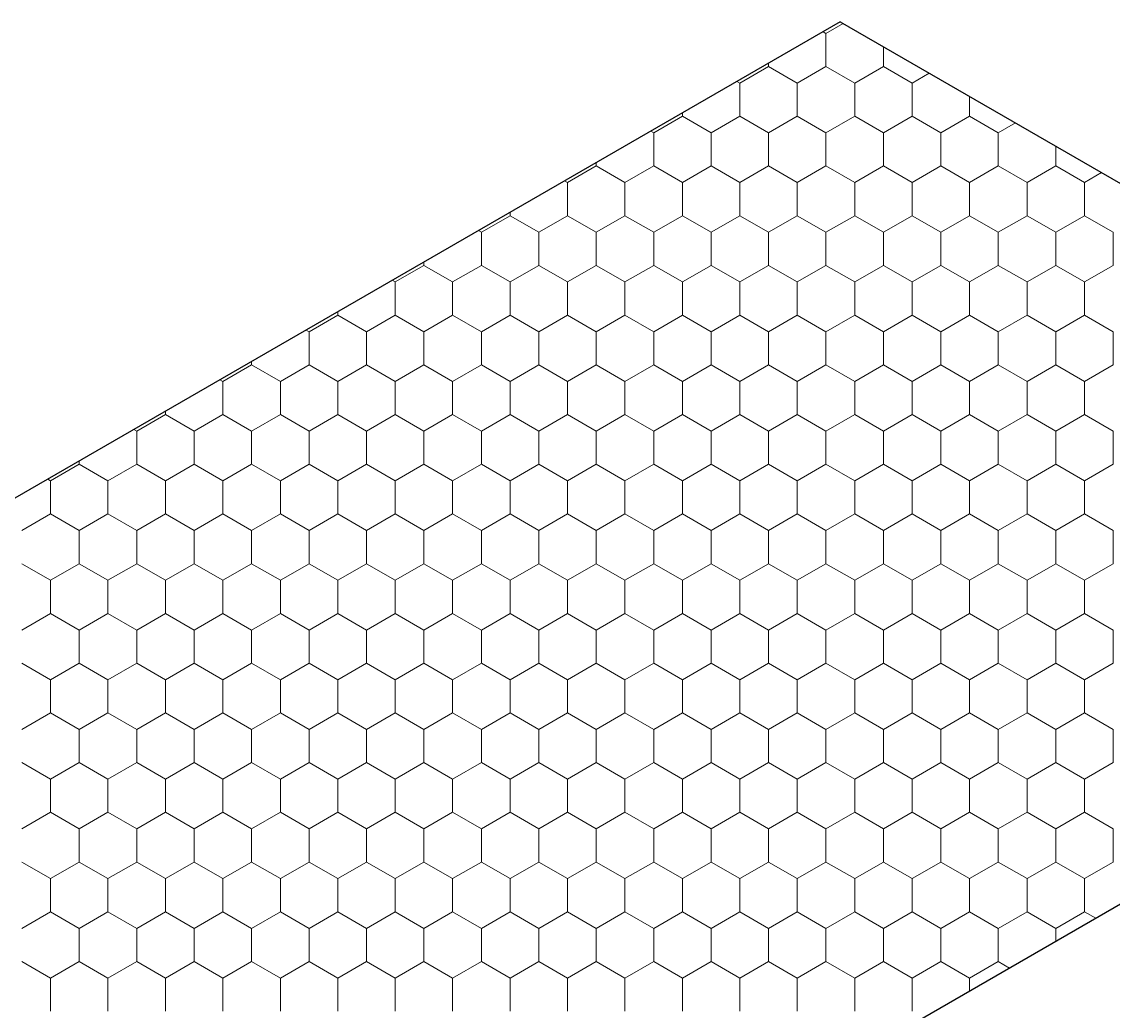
# Model space of a CAD drawing. Header units: metres. Extents: x -81 to 2721, y -139 to -12.
# Drawn here: x 670.829 to 672.919, y -63.067 to -61.172 of the extents above; entities that cross this region are included whole.
import ezdxf

# ---------------------------------------------------------------- set-up
doc = ezdxf.new("R2010")
doc.units = ezdxf.units.M
doc.header["$MEASUREMENT"] = 0
doc.layers.add('SECTION-GOLF', color=2, linetype='Continuous')

# ---------------------------------------------------------------- blocks, each defined once
blk = doc.blocks.new('3-')
at = {"color": 137, "lineweight": 13}
for p, q in [((795.8583, 724.9528), (795.8911, 724.9717)), ((795.8583, 724.9528), (795.8528, 724.956)), ((795.8583, 724.8893), (795.8583, 724.9528)), ((795.9683, 724.8893), (795.9683, 724.9272)), ((795.6933, 724.8576), (795.7483, 724.8893)), ((795.7483, 724.8893), (795.7483, 724.8958)), ((795.8033, 724.8576), (795.7483, 724.8893)), ((795.8033, 724.8576), (795.8583, 724.8893)), ((795.9133, 724.8576), (795.8583, 724.8893)), ((795.9133, 724.8576), (795.9683, 724.8893)), ((796.0233, 724.8576), (795.9683, 724.8893)), ((795.6933, 724.8576), (795.6878, 724.8608)), ((796.0233, 724.8576), (796.056, 724.8765)), ((795.6933, 724.7941), (795.6933, 724.8576)), ((795.8033, 724.7941), (795.8033, 724.8576)), ((795.9133, 724.7941), (795.9133, 724.8576)), ((796.0233, 724.7941), (796.0233, 724.8576)), ((796.1333, 724.7941), (796.1333, 724.8319)), ((795.5834, 724.7941), (795.5834, 724.8005)), ((795.5284, 724.7623), (795.5834, 724.7941)), ((795.6383, 724.7623), (795.5834, 724.7941)), ((795.6383, 724.7623), (795.6933, 724.7941)), ((795.7483, 724.7623), (795.6933, 724.7941)), ((795.7483, 724.7623), (795.8033, 724.7941)), ((795.8583, 724.7623), (795.8033, 724.7941)), ((795.8583, 724.7623), (795.9133, 724.7941)), ((795.9683, 724.7623), (795.9133, 724.7941)), ((795.9683, 724.7623), (796.0233, 724.7941)), ((796.0783, 724.7623), (796.0233, 724.7941)), ((796.0783, 724.7623), (796.1333, 724.7941)), ((796.1883, 724.7623), (796.1333, 724.7941)), ((796.1883, 724.7623), (796.221, 724.7812)), ((795.5284, 724.7623), (795.5228, 724.7655)), ((795.5284, 724.6988), (795.5284, 724.7623)), ((795.6383, 724.6988), (795.6383, 724.7623)), ((795.7483, 724.6988), (795.7483, 724.7623)), ((795.8583, 724.6988), (795.8583, 724.7623)), ((795.9683, 724.6988), (795.9683, 724.7623)), ((796.0783, 724.6988), (796.0783, 724.7623)), ((796.1883, 724.6988), (796.1883, 724.7623)), ((796.2983, 724.6988), (796.2983, 724.7367)), ((795.3634, 724.6671), (795.4184, 724.6988)), ((795.4184, 724.6988), (795.4184, 724.7053)), ((795.4734, 724.6671), (795.4184, 724.6988)), ((795.4734, 724.6671), (795.5284, 724.6988)), ((795.5834, 724.6671), (795.5284, 724.6988)), ((795.5834, 724.6671), (795.6383, 724.6988)), ((795.6933, 724.6671), (795.6383, 724.6988)), ((795.6933, 724.6671), (795.7483, 724.6988)), ((795.8033, 724.6671), (795.7483, 724.6988)), ((795.8033, 724.6671), (795.8583, 724.6988)), ((795.9133, 724.6671), (795.8583, 724.6988)), ((795.9133, 724.6671), (795.9683, 724.6988)), ((796.0233, 724.6671), (795.9683, 724.6988)), ((796.0233, 724.6671), (796.0783, 724.6988)), ((796.1333, 724.6671), (796.0783, 724.6988)), ((796.1333, 724.6671), (796.1883, 724.6988)), ((796.2433, 724.6671), (796.1883, 724.6988)), ((796.2433, 724.6671), (796.2983, 724.6988)), ((796.3533, 724.6671), (796.2983, 724.6988)), ((796.3533, 724.6671), (796.386, 724.686)), ((795.3634, 724.6671), (795.3578, 724.6703)), ((795.3634, 724.6036), (795.3634, 724.6671)), ((795.4734, 724.6036), (795.4734, 724.6671)), ((795.5834, 724.6036), (795.5834, 724.6671)), ((795.6933, 724.6036), (795.6933, 724.6671)), ((795.8033, 724.6036), (795.8033, 724.6671)), ((795.9133, 724.6036), (795.9133, 724.6671)), ((796.0233, 724.6036), (796.0233, 724.6671)), ((796.1333, 724.6036), (796.1333, 724.6671)), ((796.2433, 724.6036), (796.2433, 724.6671)), ((796.3532, 724.6036), (796.3532, 724.6671)), ((795.2534, 724.6036), (795.2534, 724.61)), ((795.1984, 724.5718), (795.2534, 724.6036)), ((795.3084, 724.5718), (795.2534, 724.6036)), ((795.3084, 724.5718), (795.3634, 724.6036)), ((795.4184, 724.5718), (795.3634, 724.6036)), ((795.4184, 724.5718), (795.4734, 724.6036)), ((795.5284, 724.5718), (795.4734, 724.6036)), ((795.5284, 724.5718), (795.5834, 724.6036)), ((795.6383, 724.5718), (795.5834, 724.6036)), ((795.6383, 724.5718), (795.6933, 724.6036)), ((795.7483, 724.5718), (795.6933, 724.6036)), ((795.7483, 724.5718), (795.8033, 724.6036)), ((795.8583, 724.5718), (795.8033, 724.6036)), ((795.8583, 724.5718), (795.9133, 724.6036)), ((795.9683, 724.5718), (795.9133, 724.6036)), ((795.9683, 724.5718), (796.0233, 724.6036)), ((796.0783, 724.5718), (796.0233, 724.6036)), ((796.0783, 724.5718), (796.1333, 724.6036)), ((796.1883, 724.5718), (796.1333, 724.6036)), ((796.1883, 724.5718), (796.2433, 724.6036)), ((796.2983, 724.5718), (796.2433, 724.6036)), ((796.2983, 724.5718), (796.3533, 724.6036)), ((796.4082, 724.5718), (796.3533, 724.6036)), ((795.1984, 724.5718), (795.1929, 724.575)), ((795.1984, 724.5083), (795.1984, 724.5718)), ((795.3084, 724.5083), (795.3084, 724.5718)), ((795.4184, 724.5083), (795.4184, 724.5718)), ((795.5284, 724.5083), (795.5284, 724.5718)), ((795.6383, 724.5083), (795.6383, 724.5718)), ((795.7483, 724.5083), (795.7483, 724.5718)), ((795.8583, 724.5083), (795.8583, 724.5718)), ((795.9683, 724.5083), (795.9683, 724.5718)), ((796.0783, 724.5083), (796.0783, 724.5718)), ((796.1883, 724.5083), (796.1883, 724.5718)), ((796.2983, 724.5083), (796.2983, 724.5718)), ((796.4082, 724.5083), (796.4082, 724.5718)), ((795.0334, 724.4766), (795.0884, 724.5083)), ((795.0884, 724.5083), (795.0884, 724.5148)), ((795.1434, 724.4766), (795.0884, 724.5083)), ((795.1434, 724.4766), (795.1984, 724.5083)), ((795.2534, 724.4766), (795.1984, 724.5083)), ((795.2534, 724.4766), (795.3084, 724.5083)), ((795.3634, 724.4766), (795.3084, 724.5083)), ((795.3634, 724.4766), (795.4184, 724.5083)), ((795.4734, 724.4766), (795.4184, 724.5083)), ((795.4734, 724.4766), (795.5284, 724.5083)), ((795.5834, 724.4766), (795.5284, 724.5083)), ((795.5834, 724.4766), (795.6383, 724.5083)), ((795.6933, 724.4766), (795.6383, 724.5083)), ((795.6933, 724.4766), (795.7483, 724.5083)), ((795.8033, 724.4766), (795.7483, 724.5083)), ((795.8033, 724.4766), (795.8583, 724.5083)), ((795.9133, 724.4766), (795.8583, 724.5083)), ((795.9133, 724.4766), (795.9683, 724.5083)), ((796.0233, 724.4766), (795.9683, 724.5083)), ((796.0233, 724.4766), (796.0783, 724.5083)), ((796.1333, 724.4766), (796.0783, 724.5083)), ((796.1333, 724.4766), (796.1883, 724.5083)), ((796.2433, 724.4766), (796.1883, 724.5083)), ((796.2433, 724.4766), (796.2983, 724.5083)), ((796.3533, 724.4766), (796.2983, 724.5083)), ((796.3533, 724.4766), (796.4082, 724.5083)), ((795.0334, 724.4766), (795.0279, 724.4798)), ((795.0334, 724.4131), (795.0334, 724.4766)), ((795.1434, 724.4131), (795.1434, 724.4766)), ((795.2534, 724.4131), (795.2534, 724.4766)), ((795.3634, 724.4131), (795.3634, 724.4766)), ((795.4734, 724.4131), (795.4734, 724.4766)), ((795.5834, 724.4131), (795.5834, 724.4766)), ((795.6933, 724.4131), (795.6933, 724.4766)), ((795.8033, 724.4131), (795.8033, 724.4766)), ((795.9133, 724.4131), (795.9133, 724.4766)), ((796.0233, 724.4131), (796.0233, 724.4766)), ((796.1333, 724.4131), (796.1333, 724.4766)), ((796.2433, 724.4131), (796.2433, 724.4766)), ((796.3532, 724.4131), (796.3532, 724.4766)), ((794.8685, 724.3813), (794.9234, 724.4131)), ((794.9234, 724.4131), (794.9234, 724.4195)), ((794.9784, 724.3813), (794.9234, 724.4131)), ((794.9784, 724.3813), (795.0334, 724.4131)), ((795.0884, 724.3813), (795.0334, 724.4131)), ((795.0884, 724.3813), (795.1434, 724.4131)), ((795.1984, 724.3813), (795.1434, 724.4131)), ((795.1984, 724.3813), (795.2534, 724.4131)), ((795.3084, 724.3813), (795.2534, 724.4131)), ((795.3084, 724.3813), (795.3634, 724.4131)), ((795.4184, 724.3813), (795.3634, 724.4131)), ((795.4184, 724.3813), (795.4734, 724.4131)), ((795.5284, 724.3813), (795.4734, 724.4131)), ((795.5284, 724.3813), (795.5834, 724.4131)), ((795.6383, 724.3813), (795.5834, 724.4131)), ((795.6383, 724.3813), (795.6933, 724.4131)), ((795.7483, 724.3813), (795.6933, 724.4131)), ((795.7483, 724.3813), (795.8033, 724.4131)), ((795.8583, 724.3813), (795.8033, 724.4131)), ((795.8583, 724.3813), (795.9133, 724.4131)), ((795.9683, 724.3813), (795.9133, 724.4131)), ((795.9683, 724.3813), (796.0233, 724.4131)), ((796.0783, 724.3813), (796.0233, 724.4131)), ((796.0783, 724.3813), (796.1333, 724.4131)), ((796.1883, 724.3813), (796.1333, 724.4131)), ((796.1883, 724.3813), (796.2433, 724.4131)), ((796.2983, 724.3813), (796.2433, 724.4131)), ((796.2983, 724.3813), (796.3533, 724.4131)), ((796.4082, 724.3813), (796.3533, 724.4131)), ((794.8685, 724.3813), (794.8629, 724.3845)), ((794.8684, 724.3178), (794.8684, 724.3813)), ((794.9784, 724.3178), (794.9784, 724.3813)), ((795.0884, 724.3178), (795.0884, 724.3813)), ((795.1984, 724.3178), (795.1984, 724.3813)), ((795.3084, 724.3178), (795.3084, 724.3813)), ((795.4184, 724.3178), (795.4184, 724.3813)), ((795.5284, 724.3178), (795.5284, 724.3813)), ((795.6383, 724.3178), (795.6383, 724.3813)), ((795.7483, 724.3178), (795.7483, 724.3813)), ((795.8583, 724.3178), (795.8583, 724.3813)), ((795.9683, 724.3178), (795.9683, 724.3813)), ((796.0783, 724.3178), (796.0783, 724.3813)), ((796.1883, 724.3178), (796.1883, 724.3813)), ((796.2983, 724.3178), (796.2983, 724.3813)), ((796.4082, 724.3178), (796.4082, 724.3813)), ((794.7035, 724.2861), (794.7585, 724.3178)), ((794.7585, 724.3178), (794.7585, 724.3243)), ((794.8135, 724.2861), (794.7585, 724.3178)), ((794.8135, 724.2861), (794.8685, 724.3178)), ((794.9234, 724.2861), (794.8685, 724.3178)), ((794.9234, 724.2861), (794.9784, 724.3178)), ((795.0334, 724.2861), (794.9784, 724.3178)), ((795.0334, 724.2861), (795.0884, 724.3178)), ((795.1434, 724.2861), (795.0884, 724.3178)), ((795.1434, 724.2861), (795.1984, 724.3178)), ((795.2534, 724.2861), (795.1984, 724.3178)), ((795.2534, 724.2861), (795.3084, 724.3178)), ((795.3634, 724.2861), (795.3084, 724.3178)), ((795.3634, 724.2861), (795.4184, 724.3178)), ((795.4734, 724.2861), (795.4184, 724.3178)), ((795.4734, 724.2861), (795.5284, 724.3178)), ((795.5834, 724.2861), (795.5284, 724.3178)), ((795.5834, 724.2861), (795.6383, 724.3178)), ((795.6933, 724.2861), (795.6383, 724.3178)), ((795.6933, 724.2861), (795.7483, 724.3178)), ((795.8033, 724.2861), (795.7483, 724.3178)), ((795.8033, 724.2861), (795.8583, 724.3178)), ((795.9133, 724.2861), (795.8583, 724.3178)), ((795.9133, 724.2861), (795.9683, 724.3178)), ((796.0233, 724.2861), (795.9683, 724.3178)), ((796.0233, 724.2861), (796.0783, 724.3178)), ((796.1333, 724.2861), (796.0783, 724.3178)), ((796.1333, 724.2861), (796.1883, 724.3178)), ((796.2433, 724.2861), (796.1883, 724.3178)), ((796.2433, 724.2861), (796.2983, 724.3178)), ((796.3533, 724.2861), (796.2983, 724.3178)), ((796.3533, 724.2861), (796.4082, 724.3178)), ((794.7035, 724.2861), (794.6979, 724.2893)), ((794.7035, 724.2226), (794.7035, 724.2861)), ((794.8135, 724.2226), (794.8135, 724.2861)), ((794.9234, 724.2226), (794.9234, 724.2861)), ((795.0334, 724.2226), (795.0334, 724.2861)), ((795.1434, 724.2226), (795.1434, 724.2861)), ((795.2534, 724.2226), (795.2534, 724.2861)), ((795.3634, 724.2226), (795.3634, 724.2861)), ((795.4734, 724.2226), (795.4734, 724.2861)), ((795.5834, 724.2226), (795.5834, 724.2861)), ((795.6933, 724.2226), (795.6933, 724.2861)), ((795.8033, 724.2226), (795.8033, 724.2861)), ((795.9133, 724.2226), (795.9133, 724.2861)), ((796.0233, 724.2226), (796.0233, 724.2861)), ((796.1333, 724.2226), (796.1333, 724.2861)), ((796.2433, 724.2226), (796.2433, 724.2861)), ((796.3532, 724.2226), (796.3532, 724.2861)), ((794.5385, 724.1908), (794.5935, 724.2226)), ((794.5935, 724.2226), (794.5935, 724.229)), ((794.6485, 724.1908), (794.5935, 724.2226)), ((794.6485, 724.1908), (794.7035, 724.2226)), ((794.7585, 724.1908), (794.7035, 724.2226)), ((794.7585, 724.1908), (794.8135, 724.2226)), ((794.8685, 724.1908), (794.8135, 724.2226)), ((794.8685, 724.1908), (794.9234, 724.2226)), ((794.9784, 724.1908), (794.9234, 724.2226)), ((794.9784, 724.1908), (795.0334, 724.2226)), ((795.0884, 724.1908), (795.0334, 724.2226)), ((795.0884, 724.1908), (795.1434, 724.2226)), ((795.1984, 724.1908), (795.1434, 724.2226)), ((795.1984, 724.1908), (795.2534, 724.2226)), ((795.3084, 724.1908), (795.2534, 724.2226)), ((795.3084, 724.1908), (795.3634, 724.2226)), ((795.4184, 724.1908), (795.3634, 724.2226)), ((795.4184, 724.1908), (795.4734, 724.2226)), ((795.5284, 724.1908), (795.4734, 724.2226)), ((795.5284, 724.1908), (795.5834, 724.2226)), ((795.6383, 724.1908), (795.5834, 724.2226)), ((795.6383, 724.1908), (795.6933, 724.2226)), ((795.7483, 724.1908), (795.6933, 724.2226)), ((795.7483, 724.1908), (795.8033, 724.2226)), ((795.8583, 724.1908), (795.8033, 724.2226)), ((795.8583, 724.1908), (795.9133, 724.2226)), ((795.9683, 724.1908), (795.9133, 724.2226)), ((795.9683, 724.1908), (796.0233, 724.2226)), ((796.0783, 724.1908), (796.0233, 724.2226)), ((796.0783, 724.1908), (796.1333, 724.2226)), ((796.1883, 724.1908), (796.1333, 724.2226)), ((796.1883, 724.1908), (796.2433, 724.2226)), ((796.2983, 724.1908), (796.2433, 724.2226)), ((796.2983, 724.1908), (796.3533, 724.2226)), ((796.4082, 724.1908), (796.3533, 724.2226)), ((794.5385, 724.1908), (794.5329, 724.194)), ((794.5385, 724.1273), (794.5385, 724.1908)), ((794.6485, 724.1273), (794.6485, 724.1908)), ((794.7585, 724.1273), (794.7585, 724.1908)), ((794.8684, 724.1273), (794.8684, 724.1908)), ((794.9784, 724.1273), (794.9784, 724.1908)), ((795.0884, 724.1273), (795.0884, 724.1908)), ((795.1984, 724.1273), (795.1984, 724.1908)), ((795.3084, 724.1273), (795.3084, 724.1908)), ((795.4184, 724.1273), (795.4184, 724.1908)), ((795.5284, 724.1273), (795.5284, 724.1908)), ((795.6383, 724.1273), (795.6383, 724.1908)), ((795.7483, 724.1273), (795.7483, 724.1908)), ((795.8583, 724.1273), (795.8583, 724.1908)), ((795.9683, 724.1273), (795.9683, 724.1908)), ((796.0783, 724.1273), (796.0783, 724.1908)), ((796.1883, 724.1273), (796.1883, 724.1908)), ((796.2983, 724.1273), (796.2983, 724.1908)), ((796.4082, 724.1273), (796.4082, 724.1908)), ((794.4285, 724.1273), (794.4285, 724.1338)), ((794.3735, 724.0956), (794.4285, 724.1273)), ((794.4835, 724.0956), (794.4285, 724.1273)), ((794.4835, 724.0956), (794.5385, 724.1273)), ((794.5935, 724.0956), (794.5385, 724.1273)), ((794.5935, 724.0956), (794.6485, 724.1273)), ((794.7035, 724.0956), (794.6485, 724.1273)), ((794.7035, 724.0956), (794.7585, 724.1273)), ((794.8135, 724.0956), (794.7585, 724.1273)), ((794.8135, 724.0956), (794.8685, 724.1273)), ((794.9234, 724.0956), (794.8685, 724.1273)), ((794.9234, 724.0956), (794.9784, 724.1273)), ((795.0334, 724.0956), (794.9784, 724.1273)), ((795.0334, 724.0956), (795.0884, 724.1273)), ((795.1434, 724.0956), (795.0884, 724.1273)), ((795.1434, 724.0956), (795.1984, 724.1273)), ((795.2534, 724.0956), (795.1984, 724.1273)), ((795.2534, 724.0956), (795.3084, 724.1273)), ((795.3634, 724.0956), (795.3084, 724.1273)), ((795.3634, 724.0956), (795.4184, 724.1273)), ((795.4734, 724.0956), (795.4184, 724.1273)), ((795.4734, 724.0956), (795.5284, 724.1273)), ((795.5834, 724.0956), (795.5284, 724.1273)), ((795.5834, 724.0956), (795.6383, 724.1273)), ((795.6933, 724.0956), (795.6383, 724.1273)), ((795.6933, 724.0956), (795.7483, 724.1273)), ((795.8033, 724.0956), (795.7483, 724.1273)), ((795.8033, 724.0956), (795.8583, 724.1273)), ((795.9133, 724.0956), (795.8583, 724.1273)), ((795.9133, 724.0956), (795.9683, 724.1273)), ((796.0233, 724.0956), (795.9683, 724.1273)), ((796.0233, 724.0956), (796.0783, 724.1273)), ((796.1333, 724.0956), (796.0783, 724.1273)), ((796.1333, 724.0956), (796.1883, 724.1273)), ((796.2433, 724.0956), (796.1883, 724.1273)), ((796.2433, 724.0956), (796.2983, 724.1273)), ((796.3533, 724.0956), (796.2983, 724.1273)), ((796.3533, 724.0956), (796.4082, 724.1273)), ((794.3735, 724.0956), (794.368, 724.0988)), ((794.3735, 724.0321), (794.3735, 724.0956)), ((794.4835, 724.0321), (794.4835, 724.0956)), ((794.5935, 724.0321), (794.5935, 724.0956)), ((794.7035, 724.0321), (794.7035, 724.0956)), ((794.8135, 724.0321), (794.8135, 724.0956)), ((794.9234, 724.0321), (794.9234, 724.0956)), ((795.0334, 724.0321), (795.0334, 724.0956)), ((795.1434, 724.0321), (795.1434, 724.0956)), ((795.2534, 724.0321), (795.2534, 724.0956)), ((795.3634, 724.0321), (795.3634, 724.0956)), ((795.4734, 724.0321), (795.4734, 724.0956)), ((795.5834, 724.0321), (795.5834, 724.0956)), ((795.6933, 724.0321), (795.6933, 724.0956)), ((795.8033, 724.0321), (795.8033, 724.0956)), ((795.9133, 724.0321), (795.9133, 724.0956)), ((796.0233, 724.0321), (796.0233, 724.0956)), ((796.1333, 724.0321), (796.1333, 724.0956)), ((796.2433, 724.0321), (796.2433, 724.0956)), ((796.3532, 724.0321), (796.3532, 724.0956)), ((794.3185, 724.0003), (794.3735, 724.0321)), ((794.4285, 724.0003), (794.3735, 724.0321)), ((794.4285, 724.0003), (794.4835, 724.0321)), ((794.5385, 724.0003), (794.4835, 724.0321)), ((794.5385, 724.0003), (794.5935, 724.0321)), ((794.6485, 724.0003), (794.5935, 724.0321)), ((794.6485, 724.0003), (794.7035, 724.0321)), ((794.7585, 724.0003), (794.7035, 724.0321)), ((794.7585, 724.0003), (794.8135, 724.0321)), ((794.8685, 724.0003), (794.8135, 724.0321)), ((794.8685, 724.0003), (794.9234, 724.0321)), ((794.9784, 724.0003), (794.9234, 724.0321)), ((794.9784, 724.0003), (795.0334, 724.0321)), ((795.0884, 724.0003), (795.0334, 724.0321)), ((795.0884, 724.0003), (795.1434, 724.0321)), ((795.1984, 724.0003), (795.1434, 724.0321)), ((795.1984, 724.0003), (795.2534, 724.0321)), ((795.3084, 724.0003), (795.2534, 724.0321)), ((795.3084, 724.0003), (795.3634, 724.0321)), ((795.4184, 724.0003), (795.3634, 724.0321)), ((795.4184, 724.0003), (795.4734, 724.0321)), ((795.5284, 724.0003), (795.4734, 724.0321)), ((795.5284, 724.0003), (795.5834, 724.0321)), ((795.6383, 724.0003), (795.5834, 724.0321)), ((795.6383, 724.0003), (795.6933, 724.0321)), ((795.7483, 724.0003), (795.6933, 724.0321)), ((795.7483, 724.0003), (795.8033, 724.0321)), ((795.8583, 724.0003), (795.8033, 724.0321)), ((795.8583, 724.0003), (795.9133, 724.0321)), ((795.9683, 724.0003), (795.9133, 724.0321)), ((795.9683, 724.0003), (796.0233, 724.0321)), ((796.0783, 724.0003), (796.0233, 724.0321)), ((796.0783, 724.0003), (796.1333, 724.0321)), ((796.1883, 724.0003), (796.1333, 724.0321)), ((796.1883, 724.0003), (796.2433, 724.0321)), ((796.2983, 724.0003), (796.2433, 724.0321)), ((796.2983, 724.0003), (796.3533, 724.0321)), ((796.4082, 724.0003), (796.3533, 724.0321)), ((794.4285, 723.9368), (794.4285, 724.0003)), ((794.5385, 723.9368), (794.5385, 724.0003)), ((794.6485, 723.9368), (794.6485, 724.0003)), ((794.7585, 723.9368), (794.7585, 724.0003)), ((794.8684, 723.9368), (794.8684, 724.0003)), ((794.9784, 723.9368), (794.9784, 724.0003)), ((795.0884, 723.9368), (795.0884, 724.0003)), ((795.1984, 723.9368), (795.1984, 724.0003)), ((795.3084, 723.9368), (795.3084, 724.0003)), ((795.4184, 723.9368), (795.4184, 724.0003)), ((795.5284, 723.9368), (795.5284, 724.0003)), ((795.6383, 723.9368), (795.6383, 724.0003)), ((795.7483, 723.9368), (795.7483, 724.0003)), ((795.8583, 723.9368), (795.8583, 724.0003)), ((795.9683, 723.9368), (795.9683, 724.0003)), ((796.0783, 723.9368), (796.0783, 724.0003)), ((796.1883, 723.9368), (796.1883, 724.0003)), ((796.2983, 723.9368), (796.2983, 724.0003)), ((796.4082, 723.9368), (796.4082, 724.0003)), ((794.3735, 723.9051), (794.3185, 723.9368)), ((794.3735, 723.9051), (794.4285, 723.9368)), ((794.4835, 723.9051), (794.4285, 723.9368)), ((794.4835, 723.9051), (794.5385, 723.9368)), ((794.5935, 723.9051), (794.5385, 723.9368)), ((794.5935, 723.9051), (794.6485, 723.9368)), ((794.7035, 723.9051), (794.6485, 723.9368)), ((794.7035, 723.9051), (794.7585, 723.9368)), ((794.8135, 723.9051), (794.7585, 723.9368)), ((794.8135, 723.9051), (794.8685, 723.9368)), ((794.9234, 723.9051), (794.8685, 723.9368)), ((794.9234, 723.9051), (794.9784, 723.9368)), ((795.0334, 723.9051), (794.9784, 723.9368)), ((795.0334, 723.9051), (795.0884, 723.9368)), ((795.1434, 723.9051), (795.0884, 723.9368)), ((795.1434, 723.9051), (795.1984, 723.9368)), ((795.2534, 723.9051), (795.1984, 723.9368)), ((795.2534, 723.9051), (795.3084, 723.9368)), ((795.3634, 723.9051), (795.3084, 723.9368)), ((795.3634, 723.9051), (795.4184, 723.9368)), ((795.4734, 723.9051), (795.4184, 723.9368)), ((795.4734, 723.9051), (795.5284, 723.9368)), ((795.5834, 723.9051), (795.5284, 723.9368)), ((795.5834, 723.9051), (795.6383, 723.9368)), ((795.6933, 723.9051), (795.6383, 723.9368)), ((795.6933, 723.9051), (795.7483, 723.9368)), ((795.8033, 723.9051), (795.7483, 723.9368)), ((795.8033, 723.9051), (795.8583, 723.9368)), ((795.9133, 723.9051), (795.8583, 723.9368)), ((795.9133, 723.9051), (795.9683, 723.9368)), ((796.0233, 723.9051), (795.9683, 723.9368)), ((796.0233, 723.9051), (796.0783, 723.9368)), ((796.1333, 723.9051), (796.0783, 723.9368)), ((796.1333, 723.9051), (796.1883, 723.9368)), ((796.2433, 723.9051), (796.1883, 723.9368)), ((796.2433, 723.9051), (796.2983, 723.9368)), ((796.3533, 723.9051), (796.2983, 723.9368)), ((796.3533, 723.9051), (796.4082, 723.9368)), ((794.3735, 723.8416), (794.3735, 723.9051)), ((794.4835, 723.8416), (794.4835, 723.9051)), ((794.5935, 723.8416), (794.5935, 723.9051)), ((794.7035, 723.8416), (794.7035, 723.9051)), ((794.8135, 723.8416), (794.8135, 723.9051)), ((794.9234, 723.8416), (794.9234, 723.9051)), ((795.0334, 723.8416), (795.0334, 723.9051)), ((795.1434, 723.8416), (795.1434, 723.9051)), ((795.2534, 723.8416), (795.2534, 723.9051)), ((795.3634, 723.8416), (795.3634, 723.9051)), ((795.4734, 723.8416), (795.4734, 723.9051)), ((795.5834, 723.8416), (795.5834, 723.9051)), ((795.6933, 723.8416), (795.6933, 723.9051)), ((795.8033, 723.8416), (795.8033, 723.9051)), ((795.9133, 723.8416), (795.9133, 723.9051)), ((796.0233, 723.8416), (796.0233, 723.9051)), ((796.1333, 723.8416), (796.1333, 723.9051)), ((796.2433, 723.8416), (796.2433, 723.9051)), ((796.3532, 723.8416), (796.3532, 723.9051)), ((794.3185, 723.8098), (794.3735, 723.8416)), ((794.4285, 723.8098), (794.3735, 723.8416)), ((794.4285, 723.8098), (794.4835, 723.8416)), ((794.5385, 723.8098), (794.4835, 723.8416)), ((794.5385, 723.8098), (794.5935, 723.8416)), ((794.6485, 723.8098), (794.5935, 723.8416)), ((794.6485, 723.8098), (794.7035, 723.8416)), ((794.7585, 723.8098), (794.7035, 723.8416)), ((794.7585, 723.8098), (794.8135, 723.8416)), ((794.8685, 723.8098), (794.8135, 723.8416)), ((794.8685, 723.8098), (794.9234, 723.8416)), ((794.9784, 723.8098), (794.9234, 723.8416)), ((794.9784, 723.8098), (795.0334, 723.8416)), ((795.0884, 723.8098), (795.0334, 723.8416)), ((795.0884, 723.8098), (795.1434, 723.8416)), ((795.1984, 723.8098), (795.1434, 723.8416)), ((795.1984, 723.8098), (795.2534, 723.8416)), ((795.3084, 723.8098), (795.2534, 723.8416)), ((795.3084, 723.8098), (795.3634, 723.8416)), ((795.4184, 723.8098), (795.3634, 723.8416)), ((795.4184, 723.8098), (795.4734, 723.8416)), ((795.5284, 723.8098), (795.4734, 723.8416)), ((795.5284, 723.8098), (795.5834, 723.8416)), ((795.6383, 723.8098), (795.5834, 723.8416)), ((795.6383, 723.8098), (795.6933, 723.8416)), ((795.7483, 723.8098), (795.6933, 723.8416)), ((795.7483, 723.8098), (795.8033, 723.8416)), ((795.8583, 723.8098), (795.8033, 723.8416)), ((795.8583, 723.8098), (795.9133, 723.8416)), ((795.9683, 723.8098), (795.9133, 723.8416)), ((795.9683, 723.8098), (796.0233, 723.8416)), ((796.0783, 723.8098), (796.0233, 723.8416)), ((796.0783, 723.8098), (796.1333, 723.8416)), ((796.1883, 723.8098), (796.1333, 723.8416)), ((796.1883, 723.8098), (796.2433, 723.8416)), ((796.2983, 723.8098), (796.2433, 723.8416)), ((796.2983, 723.8098), (796.3533, 723.8416)), ((796.4082, 723.8098), (796.3533, 723.8416)), ((794.4285, 723.7463), (794.4285, 723.8098)), ((794.5385, 723.7463), (794.5385, 723.8098)), ((794.6485, 723.7463), (794.6485, 723.8098)), ((794.7585, 723.7463), (794.7585, 723.8098)), ((794.8684, 723.7463), (794.8684, 723.8098)), ((794.9784, 723.7463), (794.9784, 723.8098)), ((795.0884, 723.7463), (795.0884, 723.8098)), ((795.1984, 723.7463), (795.1984, 723.8098)), ((795.3084, 723.7463), (795.3084, 723.8098)), ((795.4184, 723.7463), (795.4184, 723.8098)), ((795.5284, 723.7463), (795.5284, 723.8098)), ((795.6383, 723.7463), (795.6383, 723.8098)), ((795.7483, 723.7463), (795.7483, 723.8098)), ((795.8583, 723.7463), (795.8583, 723.8098)), ((795.9683, 723.7463), (795.9683, 723.8098)), ((796.0783, 723.7463), (796.0783, 723.8098)), ((796.1883, 723.7463), (796.1883, 723.8098)), ((796.2983, 723.7463), (796.2983, 723.8098)), ((796.4082, 723.7463), (796.4082, 723.8098)), ((794.3735, 723.7146), (794.3185, 723.7463)), ((794.3735, 723.7146), (794.4285, 723.7463)), ((794.4835, 723.7146), (794.4285, 723.7463)), ((794.4835, 723.7146), (794.5385, 723.7463)), ((794.5935, 723.7146), (794.5385, 723.7463)), ((794.5935, 723.7146), (794.6485, 723.7463)), ((794.7035, 723.7146), (794.6485, 723.7463)), ((794.7035, 723.7146), (794.7585, 723.7463)), ((794.8135, 723.7146), (794.7585, 723.7463)), ((794.8135, 723.7146), (794.8685, 723.7463)), ((794.9234, 723.7146), (794.8685, 723.7463)), ((794.9234, 723.7146), (794.9784, 723.7463)), ((795.0334, 723.7146), (794.9784, 723.7463)), ((795.0334, 723.7146), (795.0884, 723.7463)), ((795.1434, 723.7146), (795.0884, 723.7463)), ((795.1434, 723.7146), (795.1984, 723.7463)), ((795.2534, 723.7146), (795.1984, 723.7463)), ((795.2534, 723.7146), (795.3084, 723.7463)), ((795.3634, 723.7146), (795.3084, 723.7463)), ((795.3634, 723.7146), (795.4184, 723.7463)), ((795.4734, 723.7146), (795.4184, 723.7463)), ((795.4734, 723.7146), (795.5284, 723.7463)), ((795.5834, 723.7146), (795.5284, 723.7463)), ((795.5834, 723.7146), (795.6383, 723.7463)), ((795.6933, 723.7146), (795.6383, 723.7463)), ((795.6933, 723.7146), (795.7483, 723.7463)), ((795.8033, 723.7146), (795.7483, 723.7463)), ((795.8033, 723.7146), (795.8583, 723.7463)), ((795.9133, 723.7146), (795.8583, 723.7463)), ((795.9133, 723.7146), (795.9683, 723.7463)), ((796.0233, 723.7146), (795.9683, 723.7463)), ((796.0233, 723.7146), (796.0783, 723.7463)), ((796.1333, 723.7146), (796.0783, 723.7463)), ((796.1333, 723.7146), (796.1883, 723.7463)), ((796.2433, 723.7146), (796.1883, 723.7463)), ((796.2433, 723.7146), (796.2983, 723.7463)), ((796.3533, 723.7146), (796.2983, 723.7463)), ((796.3533, 723.7146), (796.4082, 723.7463)), ((794.3735, 723.6511), (794.3735, 723.7146)), ((794.4835, 723.6511), (794.4835, 723.7146)), ((794.5935, 723.6511), (794.5935, 723.7146)), ((794.7035, 723.6511), (794.7035, 723.7146)), ((794.8135, 723.6511), (794.8135, 723.7146)), ((794.9234, 723.6511), (794.9234, 723.7146)), ((795.0334, 723.6511), (795.0334, 723.7146)), ((795.1434, 723.6511), (795.1434, 723.7146)), ((795.2534, 723.6511), (795.2534, 723.7146)), ((795.3634, 723.6511), (795.3634, 723.7146)), ((795.4734, 723.6511), (795.4734, 723.7146)), ((795.5834, 723.6511), (795.5834, 723.7146)), ((795.6933, 723.6511), (795.6933, 723.7146)), ((795.8033, 723.6511), (795.8033, 723.7146)), ((795.9133, 723.6511), (795.9133, 723.7146)), ((796.0233, 723.6511), (796.0233, 723.7146)), ((796.1333, 723.6511), (796.1333, 723.7146)), ((796.2433, 723.6511), (796.2433, 723.7146)), ((796.3532, 723.6511), (796.3532, 723.7146)), ((794.3185, 723.6193), (794.3735, 723.6511)), ((794.4285, 723.6193), (794.3735, 723.6511)), ((794.4285, 723.6193), (794.4835, 723.6511)), ((794.5385, 723.6193), (794.4835, 723.6511)), ((794.5385, 723.6193), (794.5935, 723.6511)), ((794.6485, 723.6193), (794.5935, 723.6511)), ((794.6485, 723.6193), (794.7035, 723.6511)), ((794.7585, 723.6193), (794.7035, 723.6511)), ((794.7585, 723.6193), (794.8135, 723.6511)), ((794.8685, 723.6193), (794.8135, 723.6511)), ((794.8685, 723.6193), (794.9234, 723.6511)), ((794.9784, 723.6193), (794.9234, 723.6511)), ((794.9784, 723.6193), (795.0334, 723.6511)), ((795.0884, 723.6193), (795.0334, 723.6511)), ((795.0884, 723.6193), (795.1434, 723.6511)), ((795.1984, 723.6193), (795.1434, 723.6511)), ((795.1984, 723.6193), (795.2534, 723.6511)), ((795.3084, 723.6193), (795.2534, 723.6511)), ((795.3084, 723.6193), (795.3634, 723.6511)), ((795.4184, 723.6193), (795.3634, 723.6511)), ((795.4184, 723.6193), (795.4734, 723.6511)), ((795.5284, 723.6193), (795.4734, 723.6511)), ((795.5284, 723.6193), (795.5834, 723.6511)), ((795.6383, 723.6193), (795.5834, 723.6511)), ((795.6383, 723.6193), (795.6933, 723.6511)), ((795.7483, 723.6193), (795.6933, 723.6511)), ((795.7483, 723.6193), (795.8033, 723.6511)), ((795.8583, 723.6193), (795.8033, 723.6511)), ((795.8583, 723.6193), (795.9133, 723.6511)), ((795.9683, 723.6193), (795.9133, 723.6511)), ((795.9683, 723.6193), (796.0233, 723.6511)), ((796.0783, 723.6193), (796.0233, 723.6511)), ((796.0783, 723.6193), (796.1333, 723.6511)), ((796.1883, 723.6193), (796.1333, 723.6511)), ((796.1883, 723.6193), (796.2433, 723.6511)), ((796.2983, 723.6193), (796.2433, 723.6511)), ((796.2983, 723.6193), (796.3533, 723.6511)), ((796.4082, 723.6193), (796.3533, 723.6511)), ((794.4285, 723.5558), (794.4285, 723.6193)), ((794.5385, 723.5558), (794.5385, 723.6193)), ((794.6485, 723.5558), (794.6485, 723.6193)), ((794.7585, 723.5558), (794.7585, 723.6193)), ((794.8684, 723.5558), (794.8684, 723.6193)), ((794.9784, 723.5558), (794.9784, 723.6193)), ((795.0884, 723.5558), (795.0884, 723.6193)), ((795.1984, 723.5558), (795.1984, 723.6193)), ((795.3084, 723.5558), (795.3084, 723.6193)), ((795.4184, 723.5558), (795.4184, 723.6193)), ((795.5284, 723.5558), (795.5284, 723.6193)), ((795.6383, 723.5558), (795.6383, 723.6193)), ((795.7483, 723.5558), (795.7483, 723.6193)), ((795.8583, 723.5558), (795.8583, 723.6193)), ((795.9683, 723.5558), (795.9683, 723.6193)), ((796.0783, 723.5558), (796.0783, 723.6193)), ((796.1883, 723.5558), (796.1883, 723.6193)), ((796.2983, 723.5558), (796.2983, 723.6193)), ((796.4082, 723.5558), (796.4082, 723.6193)), ((794.3735, 723.5241), (794.3185, 723.5558)), ((794.3735, 723.5241), (794.4285, 723.5558)), ((794.4835, 723.5241), (794.4285, 723.5558)), ((794.4835, 723.5241), (794.5385, 723.5558)), ((794.5935, 723.5241), (794.5385, 723.5558)), ((794.5935, 723.5241), (794.6485, 723.5558)), ((794.7035, 723.5241), (794.6485, 723.5558)), ((794.7035, 723.5241), (794.7585, 723.5558)), ((794.8135, 723.5241), (794.7585, 723.5558)), ((794.8135, 723.5241), (794.8685, 723.5558)), ((794.9234, 723.5241), (794.8685, 723.5558)), ((794.9234, 723.5241), (794.9784, 723.5558)), ((795.0334, 723.5241), (794.9784, 723.5558)), ((795.0334, 723.5241), (795.0884, 723.5558)), ((795.1434, 723.5241), (795.0884, 723.5558)), ((795.1434, 723.5241), (795.1984, 723.5558)), ((795.2534, 723.5241), (795.1984, 723.5558)), ((795.2534, 723.5241), (795.3084, 723.5558)), ((795.3634, 723.5241), (795.3084, 723.5558)), ((795.3634, 723.5241), (795.4184, 723.5558)), ((795.4734, 723.5241), (795.4184, 723.5558)), ((795.4734, 723.5241), (795.5284, 723.5558)), ((795.5834, 723.5241), (795.5284, 723.5558)), ((795.5834, 723.5241), (795.6383, 723.5558)), ((795.6933, 723.5241), (795.6383, 723.5558)), ((795.6933, 723.5241), (795.7483, 723.5558)), ((795.8033, 723.5241), (795.7483, 723.5558)), ((795.8033, 723.5241), (795.8583, 723.5558)), ((795.9133, 723.5241), (795.8583, 723.5558)), ((795.9133, 723.5241), (795.9683, 723.5558)), ((796.0233, 723.5241), (795.9683, 723.5558)), ((796.0233, 723.5241), (796.0783, 723.5558)), ((796.1333, 723.5241), (796.0783, 723.5558)), ((796.1333, 723.5241), (796.1883, 723.5558)), ((796.2433, 723.5241), (796.1883, 723.5558)), ((796.2433, 723.5241), (796.2983, 723.5558)), ((796.3533, 723.5241), (796.2983, 723.5558)), ((796.3533, 723.5241), (796.4082, 723.5558)), ((794.3735, 723.4606), (794.3735, 723.5241)), ((794.4835, 723.4606), (794.4835, 723.5241)), ((794.5935, 723.4606), (794.5935, 723.5241)), ((794.7035, 723.4606), (794.7035, 723.5241)), ((794.8135, 723.4606), (794.8135, 723.5241)), ((794.9234, 723.4606), (794.9234, 723.5241)), ((795.0334, 723.4606), (795.0334, 723.5241)), ((795.1434, 723.4606), (795.1434, 723.5241)), ((795.2534, 723.4606), (795.2534, 723.5241)), ((795.3634, 723.4606), (795.3634, 723.5241)), ((795.4734, 723.4606), (795.4734, 723.5241)), ((795.5834, 723.4606), (795.5834, 723.5241)), ((795.6933, 723.4606), (795.6933, 723.5241)), ((795.8033, 723.4606), (795.8033, 723.5241)), ((795.9133, 723.4606), (795.9133, 723.5241)), ((796.0233, 723.4606), (796.0233, 723.5241)), ((796.1333, 723.4606), (796.1333, 723.5241)), ((796.2433, 723.4606), (796.2433, 723.5241)), ((796.3532, 723.4606), (796.3532, 723.5241)), ((794.3185, 723.4288), (794.3735, 723.4606)), ((794.4285, 723.4288), (794.3735, 723.4606)), ((794.4285, 723.4288), (794.4835, 723.4606)), ((794.5385, 723.4288), (794.4835, 723.4606)), ((794.5385, 723.4288), (794.5935, 723.4606)), ((794.6485, 723.4288), (794.5935, 723.4606)), ((794.6485, 723.4288), (794.7035, 723.4606)), ((794.7585, 723.4288), (794.7035, 723.4606)), ((794.7585, 723.4288), (794.8135, 723.4606)), ((794.8685, 723.4288), (794.8135, 723.4606)), ((794.8685, 723.4288), (794.9234, 723.4606)), ((794.9784, 723.4288), (794.9234, 723.4606)), ((794.9784, 723.4288), (795.0334, 723.4606)), ((795.0884, 723.4288), (795.0334, 723.4606)), ((795.0884, 723.4288), (795.1434, 723.4606)), ((795.1984, 723.4288), (795.1434, 723.4606)), ((795.1984, 723.4288), (795.2534, 723.4606)), ((795.3084, 723.4288), (795.2534, 723.4606)), ((795.3084, 723.4288), (795.3634, 723.4606)), ((795.4184, 723.4288), (795.3634, 723.4606)), ((795.4184, 723.4288), (795.4734, 723.4606)), ((795.5284, 723.4288), (795.4734, 723.4606)), ((795.5284, 723.4288), (795.5834, 723.4606)), ((795.6383, 723.4288), (795.5834, 723.4606)), ((795.6383, 723.4288), (795.6933, 723.4606)), ((795.7483, 723.4288), (795.6933, 723.4606)), ((795.7483, 723.4288), (795.8033, 723.4606)), ((795.8583, 723.4288), (795.8033, 723.4606)), ((795.8583, 723.4288), (795.9133, 723.4606)), ((795.9683, 723.4288), (795.9133, 723.4606)), ((795.9683, 723.4288), (796.0233, 723.4606)), ((796.0783, 723.4288), (796.0233, 723.4606)), ((796.0783, 723.4288), (796.1333, 723.4606)), ((796.1883, 723.4288), (796.1333, 723.4606)), ((796.1883, 723.4288), (796.2433, 723.4606)), ((796.2983, 723.4288), (796.2433, 723.4606)), ((796.2983, 723.4288), (796.3533, 723.4606)), ((796.4082, 723.4288), (796.3533, 723.4606)), ((794.4285, 723.3653), (794.4285, 723.4288)), ((794.5385, 723.3653), (794.5385, 723.4288)), ((794.6485, 723.3653), (794.6485, 723.4288)), ((794.7585, 723.3653), (794.7585, 723.4288)), ((794.8684, 723.3653), (794.8684, 723.4288)), ((794.9784, 723.3653), (794.9784, 723.4288)), ((795.0884, 723.3653), (795.0884, 723.4288)), ((795.1984, 723.3653), (795.1984, 723.4288)), ((795.3084, 723.3653), (795.3084, 723.4288)), ((795.4184, 723.3653), (795.4184, 723.4288)), ((795.5284, 723.3653), (795.5284, 723.4288)), ((795.6383, 723.3653), (795.6383, 723.4288)), ((795.7483, 723.3653), (795.7483, 723.4288)), ((795.8583, 723.3653), (795.8583, 723.4288)), ((795.9683, 723.3653), (795.9683, 723.4288)), ((796.0783, 723.3653), (796.0783, 723.4288)), ((796.1883, 723.3653), (796.1883, 723.4288)), ((796.2983, 723.3653), (796.2983, 723.4288)), ((796.4082, 723.3653), (796.4082, 723.4288)), ((794.3735, 723.3336), (794.3185, 723.3653)), ((794.3735, 723.3336), (794.4285, 723.3653)), ((794.4835, 723.3336), (794.4285, 723.3653)), ((794.4835, 723.3336), (794.5385, 723.3653)), ((794.5935, 723.3336), (794.5385, 723.3653)), ((794.5935, 723.3336), (794.6485, 723.3653)), ((794.7035, 723.3336), (794.6485, 723.3653)), ((794.7035, 723.3336), (794.7585, 723.3653)), ((794.8135, 723.3336), (794.7585, 723.3653)), ((794.8135, 723.3336), (794.8685, 723.3653)), ((794.9234, 723.3336), (794.8685, 723.3653)), ((794.9234, 723.3336), (794.9784, 723.3653)), ((795.0334, 723.3336), (794.9784, 723.3653)), ((795.0334, 723.3336), (795.0884, 723.3653)), ((795.1434, 723.3336), (795.0884, 723.3653)), ((795.1434, 723.3336), (795.1984, 723.3653)), ((795.2534, 723.3336), (795.1984, 723.3653)), ((795.2534, 723.3336), (795.3084, 723.3653)), ((795.3634, 723.3336), (795.3084, 723.3653)), ((795.3634, 723.3336), (795.4184, 723.3653)), ((795.4734, 723.3336), (795.4184, 723.3653)), ((795.4734, 723.3336), (795.5284, 723.3653)), ((795.5834, 723.3336), (795.5284, 723.3653)), ((795.5834, 723.3336), (795.6383, 723.3653)), ((795.6933, 723.3336), (795.6383, 723.3653)), ((795.6933, 723.3336), (795.7483, 723.3653)), ((795.8033, 723.3336), (795.7483, 723.3653)), ((795.8033, 723.3336), (795.8583, 723.3653)), ((795.9133, 723.3336), (795.8583, 723.3653)), ((795.9133, 723.3336), (795.9683, 723.3653)), ((796.0233, 723.3336), (795.9683, 723.3653)), ((796.0233, 723.3336), (796.0783, 723.3653)), ((796.1333, 723.3336), (796.0783, 723.3653)), ((796.1333, 723.3336), (796.1883, 723.3653)), ((796.2433, 723.3336), (796.1883, 723.3653)), ((796.2433, 723.3336), (796.2983, 723.3653)), ((796.3533, 723.3336), (796.2983, 723.3653)), ((796.3533, 723.3336), (796.4082, 723.3653)), ((794.3735, 723.2701), (794.3735, 723.3336)), ((794.4835, 723.2701), (794.4835, 723.3336)), ((794.5935, 723.2701), (794.5935, 723.3336)), ((794.7035, 723.2701), (794.7035, 723.3336)), ((794.8135, 723.2701), (794.8135, 723.3336)), ((794.9234, 723.2701), (794.9234, 723.3336)), ((795.0334, 723.2701), (795.0334, 723.3336)), ((795.1434, 723.2701), (795.1434, 723.3336)), ((795.2534, 723.2701), (795.2534, 723.3336)), ((795.3634, 723.2701), (795.3634, 723.3336)), ((795.4734, 723.2701), (795.4734, 723.3336)), ((795.5834, 723.2701), (795.5834, 723.3336)), ((795.6933, 723.2701), (795.6933, 723.3336)), ((795.8033, 723.2701), (795.8033, 723.3336)), ((795.9133, 723.2701), (795.9133, 723.3336)), ((796.0233, 723.2701), (796.0233, 723.3336)), ((796.1333, 723.2701), (796.1333, 723.3336)), ((796.2433, 723.2701), (796.2433, 723.3336)), ((796.3532, 723.2701), (796.3532, 723.3336)), ((794.3185, 723.2383), (794.3735, 723.2701)), ((794.4285, 723.2383), (794.3735, 723.2701)), ((794.4285, 723.2383), (794.4835, 723.2701)), ((794.5385, 723.2383), (794.4835, 723.2701)), ((794.5385, 723.2383), (794.5935, 723.2701)), ((794.6485, 723.2383), (794.5935, 723.2701)), ((794.6485, 723.2383), (794.7035, 723.2701)), ((794.7585, 723.2383), (794.7035, 723.2701)), ((794.7585, 723.2383), (794.8135, 723.2701)), ((794.8685, 723.2383), (794.8135, 723.2701)), ((794.8685, 723.2383), (794.9234, 723.2701)), ((794.9784, 723.2383), (794.9234, 723.2701)), ((794.9784, 723.2383), (795.0334, 723.2701)), ((795.0884, 723.2383), (795.0334, 723.2701)), ((795.0884, 723.2383), (795.1434, 723.2701)), ((795.1984, 723.2383), (795.1434, 723.2701)), ((795.1984, 723.2383), (795.2534, 723.2701)), ((795.3084, 723.2383), (795.2534, 723.2701)), ((795.3084, 723.2383), (795.3634, 723.2701)), ((795.4184, 723.2383), (795.3634, 723.2701)), ((795.4184, 723.2383), (795.4734, 723.2701)), ((795.5284, 723.2383), (795.4734, 723.2701)), ((795.5284, 723.2383), (795.5834, 723.2701)), ((795.6383, 723.2383), (795.5834, 723.2701)), ((795.6383, 723.2383), (795.6933, 723.2701)), ((795.7483, 723.2383), (795.6933, 723.2701)), ((795.7483, 723.2383), (795.8033, 723.2701)), ((795.8583, 723.2383), (795.8033, 723.2701)), ((795.8583, 723.2383), (795.9133, 723.2701)), ((795.9683, 723.2383), (795.9133, 723.2701)), ((795.9683, 723.2383), (796.0233, 723.2701)), ((796.0783, 723.2383), (796.0233, 723.2701)), ((796.0783, 723.2383), (796.1333, 723.2701)), ((796.1883, 723.2383), (796.1333, 723.2701)), ((796.1883, 723.2383), (796.2433, 723.2701)), ((796.2983, 723.2383), (796.2433, 723.2701)), ((796.2983, 723.2383), (796.3533, 723.2701)), ((796.375, 723.2575), (796.3533, 723.2701)), ((794.4285, 723.1748), (794.4285, 723.2383)), ((794.5385, 723.1748), (794.5385, 723.2383)), ((794.6485, 723.1748), (794.6485, 723.2383)), ((794.7585, 723.1748), (794.7585, 723.2383)), ((794.8684, 723.1748), (794.8684, 723.2383)), ((794.9784, 723.1748), (794.9784, 723.2383)), ((795.0884, 723.1748), (795.0884, 723.2383)), ((795.1984, 723.1748), (795.1984, 723.2383)), ((795.3084, 723.1748), (795.3084, 723.2383)), ((795.4184, 723.1748), (795.4184, 723.2383)), ((795.5284, 723.1748), (795.5284, 723.2383)), ((795.6383, 723.1748), (795.6383, 723.2383)), ((795.7483, 723.1748), (795.7483, 723.2383)), ((795.8583, 723.1748), (795.8583, 723.2383)), ((795.9683, 723.1748), (795.9683, 723.2383)), ((796.0783, 723.1748), (796.0783, 723.2383)), ((796.1883, 723.1748), (796.1883, 723.2383)), ((796.2983, 723.2133), (796.2983, 723.2383)), ((794.3735, 723.1431), (794.3185, 723.1748)), ((794.3735, 723.1431), (794.4285, 723.1748)), ((794.4835, 723.1431), (794.4285, 723.1748)), ((794.4835, 723.1431), (794.5385, 723.1748)), ((794.5935, 723.1431), (794.5385, 723.1748)), ((794.5935, 723.1431), (794.6485, 723.1748)), ((794.7035, 723.1431), (794.6485, 723.1748)), ((794.7035, 723.1431), (794.7585, 723.1748)), ((794.8135, 723.1431), (794.7585, 723.1748)), ((794.8135, 723.1431), (794.8685, 723.1748)), ((794.9234, 723.1431), (794.8685, 723.1748)), ((794.9234, 723.1431), (794.9784, 723.1748)), ((795.0334, 723.1431), (794.9784, 723.1748)), ((795.0334, 723.1431), (795.0884, 723.1748)), ((795.1434, 723.1431), (795.0884, 723.1748)), ((795.1434, 723.1431), (795.1984, 723.1748)), ((795.2534, 723.1431), (795.1984, 723.1748)), ((795.2534, 723.1431), (795.3084, 723.1748)), ((795.3634, 723.1431), (795.3084, 723.1748)), ((795.3634, 723.1431), (795.4184, 723.1748)), ((795.4734, 723.1431), (795.4184, 723.1748)), ((795.4734, 723.1431), (795.5284, 723.1748)), ((795.5834, 723.1431), (795.5284, 723.1748)), ((795.5834, 723.1431), (795.6383, 723.1748)), ((795.6933, 723.1431), (795.6383, 723.1748)), ((795.6933, 723.1431), (795.7483, 723.1748)), ((795.8033, 723.1431), (795.7483, 723.1748)), ((795.8033, 723.1431), (795.8583, 723.1748)), ((795.9133, 723.1431), (795.8583, 723.1748)), ((795.9133, 723.1431), (795.9683, 723.1748)), ((796.0233, 723.1431), (795.9683, 723.1748)), ((796.0233, 723.1431), (796.0783, 723.1748)), ((796.1333, 723.1431), (796.0783, 723.1748)), ((796.1333, 723.1431), (796.1883, 723.1748)), ((796.21, 723.1623), (796.1883, 723.1748)), ((794.3735, 723.0796), (794.3735, 723.1431)), ((794.4835, 723.0796), (794.4835, 723.1431)), ((794.5935, 723.0796), (794.5935, 723.1431)), ((794.7035, 723.0796), (794.7035, 723.1431)), ((794.8135, 723.0796), (794.8135, 723.1431)), ((794.9234, 723.0796), (794.9234, 723.1431)), ((795.0334, 723.0796), (795.0334, 723.1431)), ((795.1434, 723.0796), (795.1434, 723.1431)), ((795.2534, 723.0796), (795.2534, 723.1431)), ((795.3634, 723.0796), (795.3634, 723.1431)), ((795.4734, 723.0796), (795.4734, 723.1431)), ((795.5834, 723.0796), (795.5834, 723.1431)), ((795.6933, 723.0796), (795.6933, 723.1431)), ((795.8033, 723.0796), (795.8033, 723.1431)), ((795.9133, 723.0796), (795.9133, 723.1431)), ((796.0233, 723.0796), (796.0233, 723.1431)), ((796.1333, 723.118), (796.1333, 723.1431))]:
    blk.add_line(p, q, dxfattribs=at)
at = {"layer": 'SECTION-GOLF', "color": 6}
for p, q in [((795.8855, 724.975), (790.6894, 721.975)), ((795.8855, 724.975), (797.6176, 723.975)), ((797.6176, 723.975), (792.4214, 720.975))]:
    blk.add_line(p, q, dxfattribs=at)

msp = doc.modelspace()

# ---------------------------------------------------------------- block references
at = {"layer": 'SECTION-GOLF', "color": 1}
msp.add_blockref('3-', (-123.489, -786.1466), dxfattribs=at)

doc.saveas('drawing.dxf')
